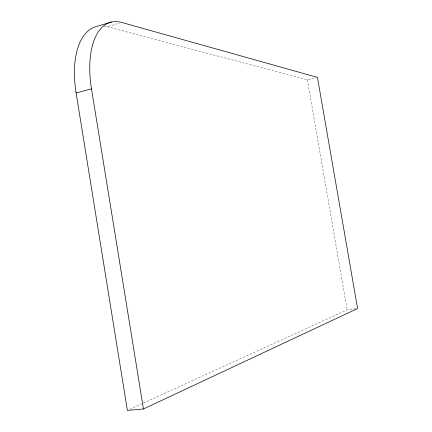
<?xml version="1.0" encoding="UTF-8"?>
<svg xmlns="http://www.w3.org/2000/svg" width="432" height="432" viewBox="0 0 432 432"><rect width="100%" height="100%" fill="white"/><g stroke="black" fill="none" stroke-linecap="round" stroke-linejoin="round"><path stroke-width="0.32" stroke-dasharray="2.16 1.62" d="M129.832 409.282L142.69 403.396M143.305 403.115L347.193 309.847L355.628 308.772M104.593 26.174A74.763 37.876 74.4 0 1 107.228 26.725L119.767 22.999M107.228 26.725L307.384 79.823L316.192 77.695M307.384 79.823L347.193 309.847"/><path stroke-width="0.65" d="M143.462 408.974L357.577 308.529L317.455 77.387L121.651 22.442A75.346 37.049 74.6 0 0 91.498 88.879L143.462 408.974L127.386 410.4L76.108 92.966A74.763 37.876 74.4 0 1 96.957 26.384L111.591 22.016M76.108 92.966L91.498 88.879"/></g></svg>
